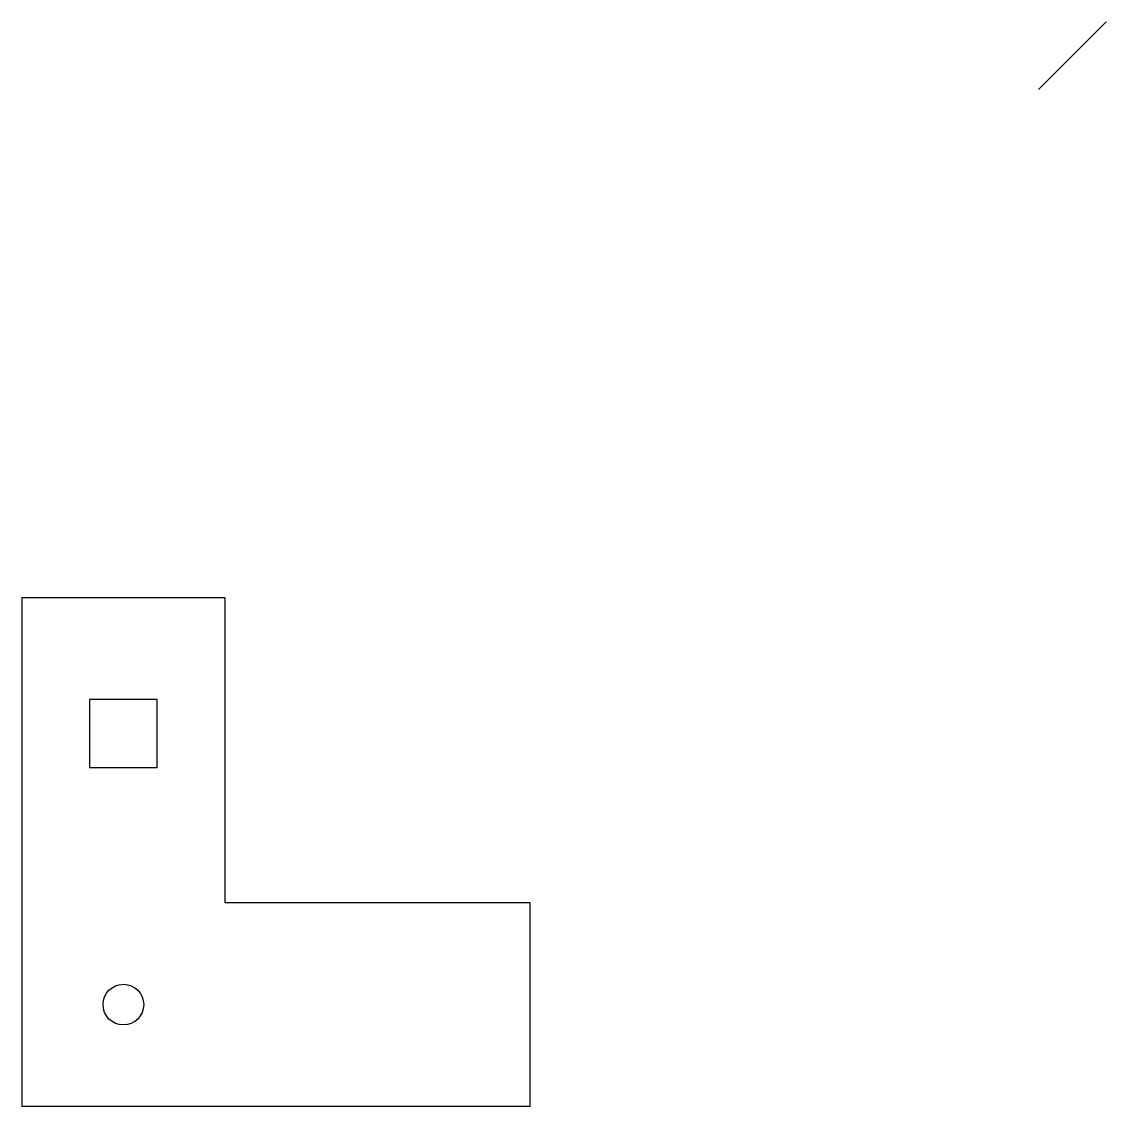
# Model space of a CAD drawing. Header units: millimetres. Extents: x 0 to 320, y 0 to 320.
import ezdxf

# ---------------------------------------------------------------- set-up
doc = ezdxf.new("R2010")
doc.units = ezdxf.units.MM

msp = doc.modelspace()

# ---------------------------------------------------------------- linework, layer by layer
for p, q in [((300, 300), (320, 320)), ((60, 150), (0, 150)), ((0, 150), (0, 0)), ((60, 60.001), (60, 150)), ((150, 60), (60, 60)), ((150, 0.001), (150, 60)), ((0, 0), (150, 0))]:
    msp.add_line(p, q)
msp.add_lwpolyline([(20, 100), (40, 100), (40, 120), (20, 120), (20, 100)], close=True)
msp.add_circle((30, 30), 6)

doc.saveas('drawing.dxf')
